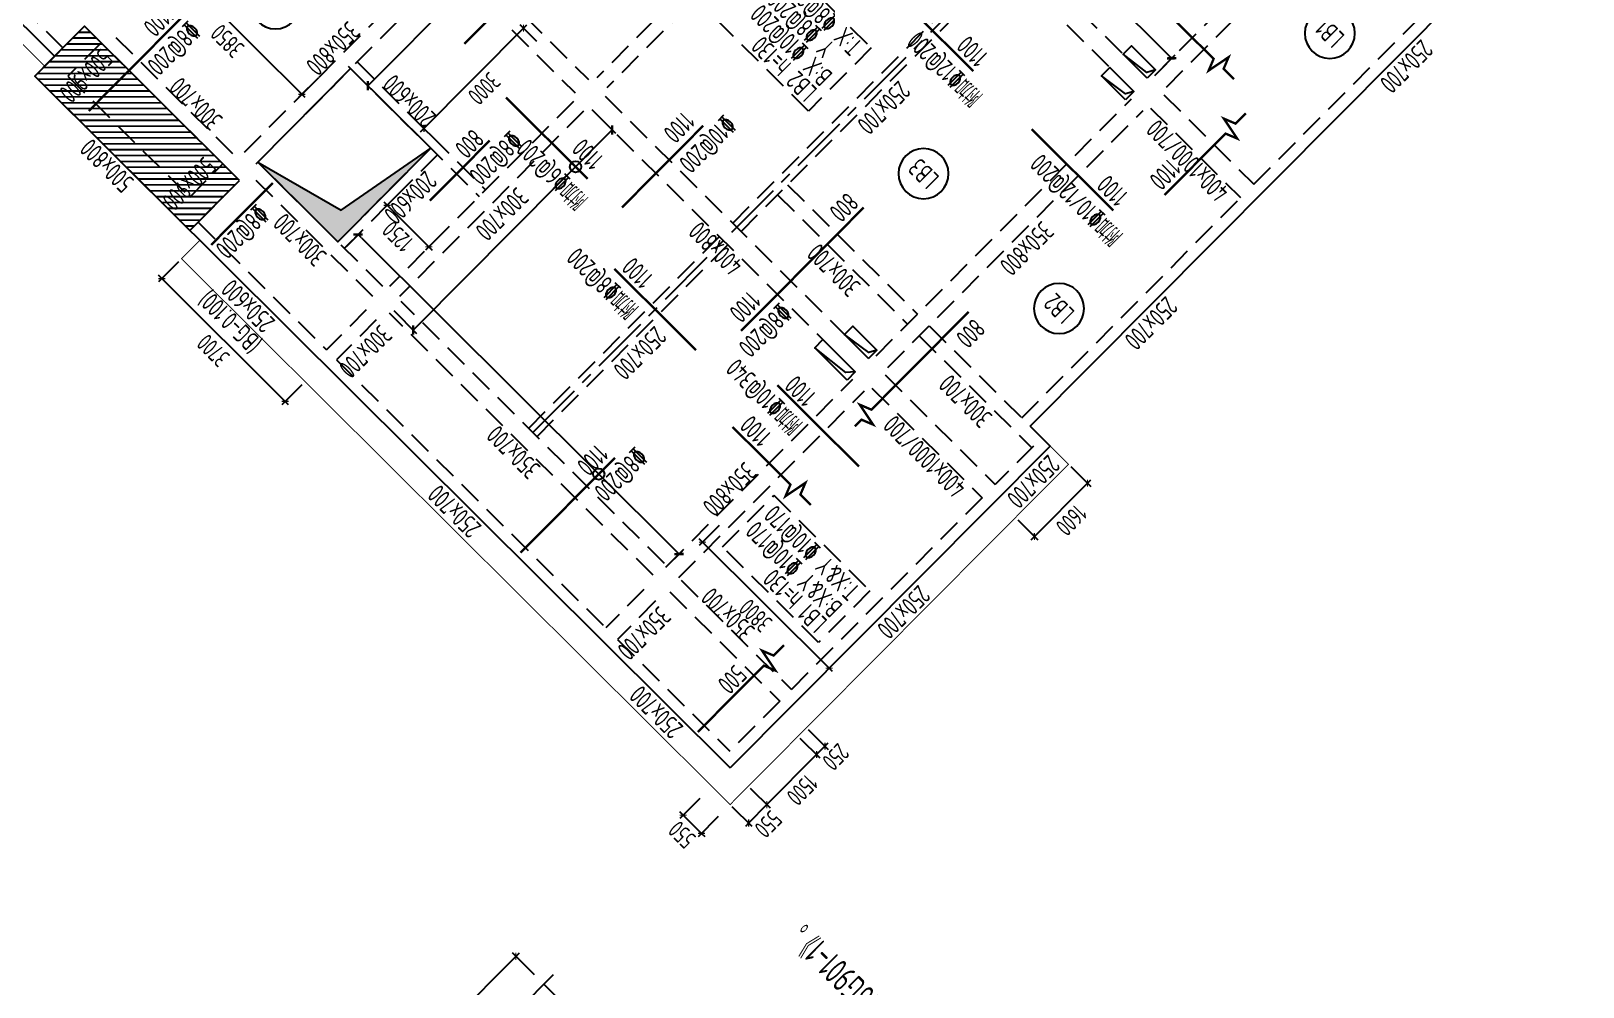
# Model space of a CAD drawing. Extents: x 517450926 to 520131079, y 3499134486 to 3500888201.
# Drawn here: x 518723905 to 518756901, y 3500088377 to 3500108693 of the extents above; entities that cross this region are included whole.
import ezdxf
from ezdxf.enums import TextEntityAlignment as Align

# ---------------------------------------------------------------- set-up
doc = ezdxf.new("R2010")
doc.units = 0
doc.header["$LTSCALE"] = 1000
doc.header["$MEASUREMENT"] = 0
doc.linetypes.add('CENTER', pattern=[2, 1.25, -0.25, 0.25, -0.25])
doc.linetypes.add('DASHED', pattern=[0.75, 0.5, -0.25])
doc.layers.get('0').update_dxf_attribs({"linetype": 'CONTINUOUS'})
doc.layers.get('Defpoints').update_dxf_attribs({"color": 2, "linetype": 'CONTINUOUS'})
for name, color, linetype in [('S_AXIS', 8, 'CENTER'), ('S_AXIS_DIMS', 3, 'CONTINUOUS'), ('S_BEAM', 4, 'DASHED'), ('S_BEAM_SECD_TEXT_HORZ', 9, 'CONTINUOUS'), ('S_BEAM_TEXT_HORZ', 7, 'CONTINUOUS'), ('S_BEAM_TEXT_VERT', 41, 'CONTINUOUS'), ('S_DETL', 7, 'CONTINUOUS'), ('S_DETL_DIMS', 83, 'CONTINUOUS'), ('S_FLOR_TEXT', 51, 'CONTINUOUS'), ('S_HOLE', 201, 'CONTINUOUS'), ('S_HOLE_HACH', 253, 'CONTINUOUS'), ('S_PLAN_HACH', 254, 'CONTINUOUS'), ('S_PLAN_REIN', 1, 'CONTINUOUS'), ('S_PLAN_TEXT', 7, 'CONTINUOUS'), ('S_PLAN_THIK', 6, 'CONTINUOUS'), ('S_PLAN_TOPC', 7, 'CONTINUOUS')]:
    doc.layers.add(name, color=color, linetype=linetype)
doc.styles.add('TH-STYLE1', font='Tssdeng.shx', dxfattribs={"width": 0.7, "bigfont": 'Tssdchn.shx'})
doc.styles.add('TH-STYLE3', font='tssdeng.shx', dxfattribs={"width": 0.7, "bigfont": 'tssdchn.shx'})
doc.styles.add('样式 1', font='Tssdeng.shx', dxfattribs={"width": 0.7, "bigfont": 'Tssdchn.shx'})
doc.dimstyles.new('TSSD_100_100', dxfattribs={"dimtxt": 375, "dimasz": 100, "dimexe": 100, "dimexo": 0, "dimgap": 125, "dimtad": 1, "dimdec": 1, "dimdsep": 46, "dimtxsty": 'TH-STYLE3', "dimblk": 'ARCHTICK', "dimcen": -100, "dimdle": 100, "dimclrt": 7, "dimadec": 0, "dimazin": 0, "dimtfac": 1, "dimtdec": 1, "dimtix": 1, "dimtmove": 2, "dimatfit": 3, "dimldrblk": 'ARCHTICK', "dimfxl": 500, "dimfxlon": 1, "dimtolj": 1, "dimtzin": 0, "dimarcsym": 0})
doc.dimstyles.new('TSSD_100_100$0', dxfattribs={"dimtxt": 300, "dimasz": 100, "dimexe": 100, "dimexo": 250, "dimgap": 100, "dimtad": 1, "dimdec": 0, "dimzin": 0, "dimdsep": 46, "dimtxsty": 'TH-STYLE3', "dimblk": '_tsdbk', "dimcen": 0, "dimdle": 100, "dimclrt": 7, "dimadec": 1, "dimazin": 0, "dimtfac": 1, "dimtdec": 0, "dimtix": 1, "dimtmove": 2, "dimatfit": 3, "dimldrblk": '_tsdbk', "dimfxl": 1, "dimtolj": 1, "dimtzin": 0, "dimarcsym": 0})
doc.dimstyles.new('TSSD_25_25', dxfattribs={"dimscale": 0.25, "dimtxt": 250, "dimasz": 75, "dimexe": 75, "dimexo": 200, "dimgap": 100, "dimtad": 1, "dimdec": 3, "dimdsep": 46, "dimtxsty": 'TH-STYLE1', "dimblk": 'ARCHTICK', "dimcen": -100, "dimdle": 75, "dimclrt": 7, "dimadec": 0, "dimazin": 0, "dimtfac": 1, "dimtdec": 3, "dimtix": 1, "dimtmove": 2, "dimatfit": 3, "dimldrblk": 'ARCHTICK', "dimfxl": 200, "dimtolj": 1, "dimtzin": 0, "dimarcsym": 0})

# ---------------------------------------------------------------- blocks, each defined once
blk = doc.blocks.new('_ArchTick')
at = {"color": 0, "const_width": 0.25}
blk.add_lwpolyline([(-0.53, -0.53), (0.53, 0.53)], dxfattribs=at)
blk = doc.blocks.new('*D144')
at = {"layer": 'Defpoints', "color": 0, "linetype": 'ByBlock', "transparency": 16777216}
for p in [(518734374, 3500108752), (518734658, 3500108470), (518732542, 3500106343)]:
    blk.add_point(p, dxfattribs=at)
at = {"layer": 'S_AXIS_DIMS', "color": 0, "linetype": 'ByBlock', "lineweight": -2, "transparency": 16777216}
for p, q in [((518732188, 3500106554), (518734444, 3500108823)), ((518734658, 3500108470), (518734303, 3500108823)), ((518732542, 3500106343), (518732188, 3500106696))]:
    blk.add_line(p, q, dxfattribs=at)
at = {"layer": 'S_AXIS_DIMS', "color": 0, "linetype": 'ByBlock', "lineweight": -2, "transparency": 16777216, "xscale": 100, "yscale": 100, "zscale": 100}
for p, rotation in [((518734374, 3500108752), 45.15729226536542), ((518732258, 3500106625), 225.1572922653654)]:
    blk.add_blockref('_ArchTick', p, dxfattribs=dict(at, rotation=rotation))
at = {"layer": 'S_AXIS_DIMS', "color": 7, "linetype": 'ByBlock', "transparency": 16777216, "insert": (518733538, 3500107469), "char_height": 375, "attachment_point": 5, "rotation": 225.1573, "style": 'TH-STYLE3'}
blk.add_mtext('\\A1;3000', dxfattribs=at)
blk = doc.blocks.new('*D145')
at = {"layer": 'Defpoints', "color": 0, "linetype": 'ByBlock', "transparency": 16777216}
for p in [(518732065, 3500105579), (518732951, 3500104698), (518732364, 3500104108)]:
    blk.add_point(p, dxfattribs=at)
at = {"layer": 'S_AXIS_DIMS', "color": 0, "linetype": 'ByBlock', "lineweight": -2, "transparency": 16777216}
for p, q in [((518731831, 3500105344), (518731408, 3500104918)), ((518731407, 3500105060), (518732435, 3500104037)), ((518732717, 3500104462), (518732294, 3500104037))]:
    blk.add_line(p, q, dxfattribs=at)
at = {"layer": 'S_AXIS_DIMS', "color": 0, "linetype": 'ByBlock', "lineweight": -2, "transparency": 16777216, "xscale": 100, "yscale": 100, "zscale": 100}
for p, rotation in [((518731478, 3500104989), 135.1572922653654), ((518732364, 3500104108), 315.1572922653655)]:
    blk.add_blockref('_ArchTick', p, dxfattribs=dict(at, rotation=rotation))
at = {"layer": 'S_AXIS_DIMS', "color": 7, "linetype": 'ByBlock', "transparency": 16777216, "insert": (518731701, 3500104327), "char_height": 375, "attachment_point": 5, "rotation": 135.1573, "style": 'TH-STYLE3'}
blk.add_mtext('\\A1;1250', dxfattribs=at)
blk = doc.blocks.new('*D147')
at = {"layer": 'Defpoints', "color": 0, "linetype": 'ByBlock', "transparency": 16777216}
for p in [(518745872, 3500099573), (518746366, 3500099083), (518744744, 3500098439)]:
    blk.add_point(p, dxfattribs=at)
at = {"layer": 'S_AXIS_DIMS', "color": 0, "linetype": 'ByBlock', "lineweight": -2, "transparency": 16777216}
for p, q in [((518745167, 3500097877), (518746436, 3500099154)), ((518746011, 3500099435), (518746437, 3500099012)), ((518744883, 3500098301), (518745308, 3500097878))]:
    blk.add_line(p, q, dxfattribs=at)
at = {"layer": 'S_AXIS_DIMS', "color": 0, "linetype": 'ByBlock', "lineweight": -2, "transparency": 16777216, "xscale": 100, "yscale": 100, "zscale": 100}
for p, rotation in [((518746366, 3500099083), 45.15729226536542), ((518745238, 3500097948), 225.1572922653654)]:
    blk.add_blockref('_ArchTick', p, dxfattribs=dict(at, rotation=rotation))
at = {"layer": 'S_AXIS_DIMS', "color": 7, "linetype": 'ByBlock', "transparency": 16777216, "insert": (518746023, 3500098295), "char_height": 375, "attachment_point": 5, "rotation": 225.1573, "style": 'TH-STYLE3'}
blk.add_mtext('\\A1;1600', dxfattribs=at)
blk = doc.blocks.new('*D148')
at = {"layer": 'Defpoints', "color": 0, "linetype": 'ByBlock', "transparency": 16777216}
for p in [(518739824, 3500094095), (518738766, 3500093031), (518739550, 3500092251)]:
    blk.add_point(p, dxfattribs=at)
at = {"layer": 'S_AXIS_DIMS', "color": 0, "linetype": 'ByBlock', "lineweight": -2, "transparency": 16777216}
for p, q in [((518740253, 3500093667), (518740679, 3500093244)), ((518740678, 3500093386), (518739480, 3500092180)), ((518739196, 3500092604), (518739621, 3500092181))]:
    blk.add_line(p, q, dxfattribs=at)
at = {"layer": 'S_AXIS_DIMS', "color": 0, "linetype": 'ByBlock', "lineweight": -2, "transparency": 16777216, "xscale": 100, "yscale": 100, "zscale": 100}
for p, rotation in [((518740608, 3500093315), 45.15729226536542), ((518739550, 3500092251), 225.1572922653654)]:
    blk.add_blockref('_ArchTick', p, dxfattribs=dict(at, rotation=rotation))
at = {"layer": 'S_AXIS_DIMS', "color": 7, "linetype": 'ByBlock', "transparency": 16777216, "insert": (518740301, 3500092563), "char_height": 375, "attachment_point": 5, "rotation": 225.1573, "style": 'TH-STYLE3'}
blk.add_mtext('\\A1;1500', dxfattribs=at)
blk = doc.blocks.new('*D152')
at = {"layer": 'Defpoints', "color": 0, "linetype": 'ByBlock', "transparency": 16777216}
for p in [(518740000, 3500094272), (518739824, 3500094095), (518740784, 3500093492)]:
    blk.add_point(p, dxfattribs=at)
at = {"layer": 'S_AXIS_DIMS', "color": 0, "linetype": 'ByBlock', "lineweight": -2, "transparency": 16777216}
for p, q in [((518740253, 3500093667), (518740679, 3500093244)), ((518740430, 3500093845), (518740855, 3500093422)), ((518740784, 3500093492), (518740855, 3500093563)), ((518740608, 3500093315), (518740537, 3500093244)), ((518740608, 3500093315), (518740784, 3500093492))]:
    blk.add_line(p, q, dxfattribs=at)
at = {"layer": 'S_AXIS_DIMS', "color": 0, "linetype": 'ByBlock', "lineweight": -2, "transparency": 16777216, "xscale": 100, "yscale": 100, "zscale": 100}
for p, rotation in [((518740784, 3500093492), 225.1572922653654), ((518740608, 3500093315), 45.15729226536542)]:
    blk.add_blockref('_ArchTick', p, dxfattribs=dict(at, rotation=rotation))
at = {"layer": 'S_AXIS_DIMS', "color": 7, "linetype": 'ByBlock', "transparency": 16777216, "insert": (518741015, 3500093263), "char_height": 375, "attachment_point": 5, "rotation": 225.1573, "style": 'TH-STYLE3'}
blk.add_mtext('\\A1;250', dxfattribs=at)
blk = doc.blocks.new('*D156')
at = {"layer": 'Defpoints', "color": 0, "linetype": 'ByBlock', "transparency": 16777216}
for p in [(518738971, 3500098626), (518738181, 3500097831), (518741666, 3500095946)]:
    blk.add_point(p, dxfattribs=at)
at = {"layer": 'S_AXIS_DIMS', "color": 0, "linetype": 'ByBlock', "lineweight": -2, "transparency": 16777216}
for p, q in [((518738533, 3500098186), (518738110, 3500097760)), ((518740946, 3500095081), (518738110, 3500097902)), ((518741228, 3500095506), (518740805, 3500095081))]:
    blk.add_line(p, q, dxfattribs=at)
at = {"layer": 'S_AXIS_DIMS', "color": 0, "linetype": 'ByBlock', "lineweight": -2, "transparency": 16777216, "xscale": 100, "yscale": 100, "zscale": 100}
for p, rotation in [((518738181, 3500097831), 135.1572922653654), ((518740875, 3500095152), 315.1572922653655)]:
    blk.add_blockref('_ArchTick', p, dxfattribs=dict(at, rotation=rotation))
at = {"layer": 'S_AXIS_DIMS', "color": 7, "linetype": 'ByBlock', "transparency": 16777216, "insert": (518739308, 3500096270), "char_height": 375, "attachment_point": 5, "rotation": 135.1573, "style": 'TH-STYLE3'}
blk.add_mtext('\\A1;3800', dxfattribs=at)
blk = doc.blocks.new('*D263')
at = {"layer": 'Defpoints', "color": 0, "transparency": 16777216}
for p in [(518727775, 3500110908), (518726933, 3500110062), (518730504, 3500108193)]:
    blk.add_point(p, dxfattribs=at)
at = {"layer": 'S_AXIS_DIMS', "color": 0, "lineweight": -2, "transparency": 16777216}
for p, q in [((518727286, 3500110417), (518726863, 3500109992)), ((518729734, 3500107277), (518726862, 3500110133)), ((518730016, 3500107702), (518729593, 3500107277))]:
    blk.add_line(p, q, dxfattribs=at)
at = {"layer": 'S_AXIS_DIMS', "color": 0, "lineweight": -2, "transparency": 16777216, "xscale": 100, "yscale": 100, "zscale": 100}
for p, rotation in [((518726933, 3500110062), 135.1572922659514), ((518729663, 3500107348), 315.1572922659514)]:
    blk.add_blockref('_ArchTick', p, dxfattribs=dict(at, rotation=rotation))
at = {"layer": 'S_AXIS_DIMS', "color": 7, "transparency": 16777216, "insert": (518728078, 3500108483), "char_height": 375, "attachment_point": 5, "rotation": 135.1573, "style": 'TH-STYLE3'}
blk.add_mtext('\\A1;3850', dxfattribs=at)
blk = doc.blocks.new('*D266')
at = {"layer": 'Defpoints', "color": 0, "transparency": 16777216}
for p in [(518669878, 3500184742), (518695991, 3500158014), (518696924, 3500157601, 0), (518691015, 3500152120, 0), (518751217, 3500103849)]:
    blk.add_point(p, dxfattribs=at)
at = {"layer": 'S_AXIS_DIMS', "color": 0, "lineweight": -2, "transparency": 16777216}
blk.add_arc((518697051, 3500157718), 1100, 135.1573, 222.8453, dxfattribs=at)
at = {"layer": 'S_AXIS_DIMS', "color": 0, "lineweight": -2, "transparency": 16777216, "xscale": 100, "yscale": 100, "zscale": 100}
for p, rotation in [((518696271, 3500158494), 45.15729226417032), ((518696244, 3500156970), 312.8453472668461)]:
    blk.add_blockref('_ArchTick', p, dxfattribs=dict(at, rotation=rotation))
at = {"layer": 'S_AXIS_DIMS', "color": 7, "transparency": 16777216, "insert": (518695638, 3500157743), "char_height": 375, "attachment_point": 5, "rotation": 89.0013, "style": 'TH-STYLE3'}
blk.add_mtext('\\A1;88°', dxfattribs=at)
blk = doc.blocks.new('*D386')
at = {"layer": 'Defpoints', "color": 0, "transparency": 16777216}
for p in [(518722550, 3500094949), (518722946, 3500094555), (518720077, 3500093029)]:
    blk.add_point(p, dxfattribs=at)
at = {"layer": 'S_AXIS_DIMS', "color": 0, "lineweight": -2, "transparency": 16777216}
for p, q in [((518722591, 3500094908), (518723017, 3500094485)), ((518720756, 3500092354), (518722946, 3500094555)), ((518722946, 3500094555), (518723016, 3500094626)), ((518720402, 3500092706), (518720827, 3500092283)), ((518720756, 3500092354), (518720686, 3500092283))]:
    blk.add_line(p, q, dxfattribs=at)
at = {"layer": 'S_AXIS_DIMS', "color": 0, "lineweight": -2, "transparency": 16777216, "xscale": 100, "yscale": 100, "zscale": 100}
for p, rotation in [((518722946, 3500094555), 225.1572922659514), ((518720756, 3500092354), 45.15729226595141)]:
    blk.add_blockref('_ArchTick', p, dxfattribs=dict(at, rotation=rotation))
at = {"layer": 'S_AXIS_DIMS', "color": 7, "transparency": 16777216, "insert": (518722073, 3500093234), "char_height": 375, "attachment_point": 5, "rotation": 225.1573, "style": 'TH-STYLE3'}
blk.add_mtext('\\A1;此梁段顶面标高详扶梯要求', dxfattribs=at)
blk = doc.blocks.new('B-Num')
blk.add_circle((29, 399), 400)
at = {"style": 'TH-STYLE1', "width": 0.7, "flags": 8}
blk.add_attdef('LBN', text='', height=250, dxfattribs=at).set_placement((29, 278), align=Align.CENTER)
blk = doc.blocks.new('_tsdbk')
blk.add_line((-1, 0), (0, 0))
at = {"const_width": 0.5}
blk.add_lwpolyline([(-0.7, -0.7), (0.7, 0.7)], dxfattribs=at)
blk = doc.blocks.new('*D402')
at = {"layer": 'Defpoints', "color": 0, "transparency": 16777216}
for p in [(518730403, 3500103908), (518737683, 3500097578), (518737227, 3500097121)]:
    blk.add_point(p, dxfattribs=at)
at = {"layer": 'S_FLOR_TEXT', "color": 0, "lineweight": -2, "transparency": 16777216}
for p, q in [((518730579, 3500104085), (518730929, 3500104436)), ((518730929, 3500104295), (518737612, 3500097649)), ((518737404, 3500097298), (518737753, 3500097649))]:
    blk.add_line(p, q, dxfattribs=at)
at = {"layer": 'S_FLOR_TEXT', "color": 0, "lineweight": -2, "transparency": 16777216, "xscale": 100, "yscale": 100, "zscale": 100}
for p, rotation in [((518730858, 3500104366), 135.1572922852704), ((518737683, 3500097578), 315.1572922852704)]:
    blk.add_blockref('_tsdbk', p, dxfattribs=dict(at, rotation=rotation))
blk = doc.blocks.new('*D403')
at = {"layer": 'Defpoints', "color": 0, "transparency": 16777216}
for p in [(518738510, 3500116203), (518739103, 3500115614), (518730472, 3500108120)]:
    blk.add_point(p, dxfattribs=at)
at = {"layer": 'S_FLOR_TEXT', "color": 0, "lineweight": -2, "transparency": 16777216}
for p, q in [((518738688, 3500116027), (518739174, 3500115544)), ((518731135, 3500107602), (518739032, 3500115543)), ((518730649, 3500107944), (518731135, 3500107461))]:
    blk.add_line(p, q, dxfattribs=at)
at = {"layer": 'S_FLOR_TEXT', "color": 0, "lineweight": -2, "transparency": 16777216, "xscale": 100, "yscale": 100, "zscale": 100}
for p, rotation in [((518739103, 3500115614), 45.15729246170254), ((518731064, 3500107531), 225.1572924617025)]:
    blk.add_blockref('_tsdbk', p, dxfattribs=dict(at, rotation=rotation))
blk = doc.blocks.new('*D404')
at = {"layer": 'Defpoints', "color": 0, "transparency": 16777216}
for p in [(518735670, 3500107181), (518736263, 3500106592), (518731439, 3500102927)]:
    blk.add_point(p, dxfattribs=at)
at = {"layer": 'S_FLOR_TEXT', "color": 0, "lineweight": -2, "transparency": 16777216}
for p, q in [((518735847, 3500107005), (518736333, 3500106522)), ((518732102, 3500102409), (518736192, 3500106521)), ((518731616, 3500102751), (518732103, 3500102267))]:
    blk.add_line(p, q, dxfattribs=at)
at = {"layer": 'S_FLOR_TEXT', "color": 0, "lineweight": -2, "transparency": 16777216, "xscale": 100, "yscale": 100, "zscale": 100}
for p, rotation in [((518736263, 3500106592), 45.15729261577762), ((518732032, 3500102338), 225.1572926157776)]:
    blk.add_blockref('_tsdbk', p, dxfattribs=dict(at, rotation=rotation))
blk = doc.blocks.new('*D407')
at = {"layer": 'Defpoints', "color": 0, "transparency": 16777216}
for p in [(518738983, 3500116329), (518748159, 3500108113), (518747704, 3500107655)]:
    blk.add_point(p, dxfattribs=at)
at = {"layer": 'S_FLOR_TEXT', "color": 0, "lineweight": -2, "transparency": 16777216}
for p, q in [((518739159, 3500116506), (518739509, 3500116857)), ((518739509, 3500116716), (518748089, 3500108183)), ((518747880, 3500107832), (518748230, 3500108184))]:
    blk.add_line(p, q, dxfattribs=at)
at = {"layer": 'S_FLOR_TEXT', "color": 0, "lineweight": -2, "transparency": 16777216, "xscale": 100, "yscale": 100, "zscale": 100}
for p, rotation in [((518739438, 3500116786), 135.1572922869286), ((518748159, 3500108113), 315.1572922869286)]:
    blk.add_blockref('_tsdbk', p, dxfattribs=dict(at, rotation=rotation))
blk = doc.blocks.new('*D441')
at = {"layer": 'Defpoints', "color": 0, "linetype": 'ByBlock', "transparency": 16777216}
for p in [(518738766, 3500093031), (518738435, 3500092585), (518739162, 3500091861)]:
    blk.add_point(p, dxfattribs=at)
at = {"layer": 'S_AXIS_DIMS', "color": 0, "linetype": 'ByBlock', "lineweight": -2, "transparency": 16777216}
for p, q in [((518739196, 3500092604), (518739621, 3500092181)), ((518739550, 3500092251), (518739162, 3500091861)), ((518739550, 3500092251), (518739621, 3500092322)), ((518738808, 3500092214), (518739233, 3500091791)), ((518739162, 3500091861), (518739092, 3500091790))]:
    blk.add_line(p, q, dxfattribs=at)
at = {"layer": 'S_AXIS_DIMS', "color": 0, "linetype": 'ByBlock', "lineweight": -2, "transparency": 16777216, "xscale": 100, "yscale": 100, "zscale": 100}
for p, rotation in [((518739550, 3500092251), 225.1572922653654), ((518739162, 3500091861), 45.15729226536542)]:
    blk.add_blockref('_ArchTick', p, dxfattribs=dict(at, rotation=rotation))
at = {"layer": 'S_AXIS_DIMS', "color": 7, "linetype": 'ByBlock', "transparency": 16777216, "insert": (518739578, 3500091836), "char_height": 375, "attachment_point": 5, "rotation": 225.1573, "style": 'TH-STYLE3'}
blk.add_mtext('\\A1;550', dxfattribs=at)
blk = doc.blocks.new('*D442')
at = {"layer": 'Defpoints', "color": 0, "linetype": 'ByBlock', "transparency": 16777216}
for p in [(518738378, 3500092641), (518738768, 3500092253), (518737770, 3500092029)]:
    blk.add_point(p, dxfattribs=at)
at = {"layer": 'S_AXIS_DIMS', "color": 0, "linetype": 'ByBlock', "lineweight": -2, "transparency": 16777216}
for p, q in [((518738122, 3500092384), (518737699, 3500091958)), ((518737770, 3500092029), (518737699, 3500092100)), ((518738160, 3500091641), (518737770, 3500092029)), ((518738512, 3500091996), (518738089, 3500091570)), ((518738160, 3500091641), (518738231, 3500091571))]:
    blk.add_line(p, q, dxfattribs=at)
at = {"layer": 'S_AXIS_DIMS', "color": 0, "linetype": 'ByBlock', "lineweight": -2, "transparency": 16777216, "xscale": 100, "yscale": 100, "zscale": 100}
for p, rotation in [((518737770, 3500092029), 315.1572922716261), ((518738160, 3500091641), 135.1572922716261)]:
    blk.add_blockref('_ArchTick', p, dxfattribs=dict(at, rotation=rotation))
at = {"layer": 'S_AXIS_DIMS', "color": 7, "linetype": 'ByBlock', "transparency": 16777216, "insert": (518737744, 3500091614), "char_height": 375, "attachment_point": 5, "rotation": 135.1573, "style": 'TH-STYLE3'}
blk.add_mtext('\\A1;550', dxfattribs=at)
blk = doc.blocks.new('*D479')
at = {"layer": 'Defpoints', "color": 0, "linetype": 'ByBlock', "transparency": 16777216}
for p in [(518727293, 3500104043), (518726684, 3500103431), (518729916, 3500101433)]:
    blk.add_point(p, dxfattribs=at)
at = {"layer": 'S_AXIS_DIMS', "color": 0, "linetype": 'ByBlock', "lineweight": -2, "transparency": 16777216}
for p, q in [((518727037, 3500103785), (518726614, 3500103360)), ((518729379, 3500100751), (518726614, 3500103501)), ((518729660, 3500101176), (518729237, 3500100751))]:
    blk.add_line(p, q, dxfattribs=at)
at = {"layer": 'S_AXIS_DIMS', "color": 0, "linetype": 'ByBlock', "lineweight": -2, "transparency": 16777216, "xscale": 100, "yscale": 100, "zscale": 100}
for p, rotation in [((518726684, 3500103431), 135.1572922716261), ((518729308, 3500100822), 315.1572922716261)]:
    blk.add_blockref('_ArchTick', p, dxfattribs=dict(at, rotation=rotation))
at = {"layer": 'S_AXIS_DIMS', "color": 7, "linetype": 'ByBlock', "transparency": 16777216, "insert": (518727776, 3500101905), "char_height": 375, "attachment_point": 5, "rotation": 135.1573, "style": 'TH-STYLE3'}
blk.add_mtext('\\A1;3700', dxfattribs=at)
blk = doc.blocks.new('*D498')
at = {"layer": 'Defpoints', "color": 0, "transparency": 16777216}
for p in [(518662479, 3500180254), (518666733, 3500175600), (518666797, 3500174850), (518662721, 3500168730), (518746350, 3500096842)]:
    blk.add_point(p, dxfattribs=at)
at = {"layer": 'S_AXIS_DIMS', "color": 0, "lineweight": -2, "transparency": 16777216}
blk.add_arc((518666889, 3500175868), 1022, 239.7176, 315.1573, dxfattribs=at)
at = {"layer": 'S_AXIS_DIMS', "color": 0, "lineweight": -2, "transparency": 16777216, "xscale": 100, "yscale": 100, "zscale": 100}
for p, rotation in [((518666374, 3500174986), 149.7175679383983), ((518667613, 3500175147), 45.15729226334187)]:
    blk.add_blockref('_ArchTick', p, dxfattribs=dict(at, rotation=rotation))
at = {"layer": 'S_AXIS_DIMS', "color": 7, "transparency": 16777216, "insert": (518667062, 3500174545), "char_height": 375, "attachment_point": 5, "rotation": 187.4374, "style": 'TH-STYLE3'}
blk.add_mtext('\\A1;75°', dxfattribs=at)
blk = doc.blocks.new('*D499')
at = {"layer": 'Defpoints', "color": 0, "transparency": 16777216}
for p in [(518668402, 3500186210), (518670997, 3500183206), (518671114, 3500182976), (518667305, 3500175877), (518752273, 3500102798)]:
    blk.add_point(p, dxfattribs=at)
at = {"layer": 'S_AXIS_DIMS', "color": 0, "lineweight": -2, "transparency": 16777216}
blk.add_arc((518671139, 3500183488), 512, 243.2611, 315.1573, dxfattribs=at)
at = {"layer": 'S_AXIS_DIMS', "color": 0, "lineweight": -2, "transparency": 16777216, "xscale": 100, "yscale": 100, "zscale": 100}
for p, rotation in [((518670908, 3500183030), 153.2610552557729), ((518671502, 3500183127), 45.15729226431507)]:
    blk.add_blockref('_ArchTick', p, dxfattribs=dict(at, rotation=rotation))
at = {"layer": 'S_AXIS_DIMS', "color": 7, "transparency": 16777216, "insert": (518671271, 3500182674), "char_height": 375, "attachment_point": 5, "rotation": 189.2092, "style": 'TH-STYLE3'}
blk.add_mtext('\\A1;72°', dxfattribs=at)
blk = doc.blocks.new('*D62')
at = {"layer": 'Defpoints', "color": 0, "transparency": 16777216}
for p in [(1829.8, 1700), (1829.8, 1000), (1979.8, 1000)]:
    blk.add_point(p, dxfattribs=at)
at = {"layer": 'S_DETL_DIMS', "color": 0, "lineweight": -2, "transparency": 16777216}
for p, q in [((1979.8, 1718.8), (1979.8, 981.2)), ((1879.8, 1700), (1998.5, 1700)), ((1879.8, 1000), (1998.5, 1000))]:
    blk.add_line(p, q, dxfattribs=at)
at = {"layer": 'S_DETL_DIMS', "color": 0, "lineweight": -2, "transparency": 16777216, "xscale": 18.75, "yscale": 18.75, "zscale": 18.75}
for p, rotation in [((1979.8, 1700), 90), ((1979.8, 1000), 270)]:
    blk.add_blockref('_ArchTick', p, dxfattribs=dict(at, rotation=rotation))
at = {"layer": 'S_DETL_DIMS', "color": 7, "transparency": 16777216, "insert": (1923.5, 1350), "char_height": 62.5, "attachment_point": 5, "rotation": 90, "style": 'TH-STYLE1'}
blk.add_mtext('\\A1;h{\\H0.7x;\\S^ b2;}', dxfattribs=at)
blk = doc.blocks.new('A$C5397702F')
at = {"layer": 'S_DETL'}
for points in [[(1829.7898, 950), (1829.7898, 1324), (1873.7898, 1338), (1785.7898, 1362), (1829.7898, 1376), (1829.7898, 1750)], [(1829.7898, 1000), (879.7898, 1000)]]:
    blk.add_lwpolyline(points, dxfattribs=at)
at = {"layer": 'S_PLAN_TEXT', "style": 'TH-STYLE3', "width": 0.65}
blk.add_text('注：1、未注明的构造措施参结构总说明、图集《16G101-1》、图集《18G901-1》。', height=100, dxfattribs=at).set_placement((-1061.5866, 132.4383))
at = {"layer": 'S_DETL_DIMS'}
dim = blk.add_linear_dim(base=(1979.7898, 1000), p1=(1829.7898, 1700), p2=(1829.7898, 1000), angle=90, text='h{\\H0.7x;\\S^ b2;}', dimstyle='TSSD_25_25', dxfattribs=at)
dim.commit()
dim.dimension.update_dxf_attribs({"geometry": '*D62', "text_midpoint": (1923.5398, 1350)})

msp = doc.modelspace()

# ---------------------------------------------------------------- hatches: boundary and pattern name
at = {"layer": 'S_HOLE_HACH'}
h = msp.add_hatch(color=256, dxfattribs=at)
h.dxf.hatch_style = 1
h.paths.add_polyline_path([(518732401.4241, 3500106201.0902), (518730426.9676, 3500104215.7638), (518728725.2592, 3500105908.1544), (518730495.8367, 3500104886.6664)])
at = {"layer": 'S_PLAN_HACH', "transparency": 33554559}
h = msp.add_hatch(dxfattribs=at)
h.set_pattern_fill('ANSI31', color=256, scale=1000)
h.set_pattern_definition([(180.1573, (518725279.84, 3500117796.79), (0.3432, -124.9995), [])])
h.paths.add_polyline_path([(518728337.4196, 3500105518.1795), (518725040.3589, 3500108797.1871), (518723982.6145, 3500107733.6191), (518727279.6752, 3500104454.6115)])

# ---------------------------------------------------------------- linework, layer by layer
at = {"layer": 'S_AXIS'}
msp.add_line((518734574.6889, 3500100161.2707), (518750617.1454, 3500116292.0516), dxfattribs=at)
at = {"layer": 'S_BEAM', "linetype": 'Continuous'}
for p, q in [((518710224.8061, 3500122262.3048), (518724405.7123, 3500108159.0463)), ((518745145.9569, 3500100296.7117), (518756886.5669, 3500112101.9616)), ((518723982.6145, 3500107733.6191), (518738766.2093, 3500093030.9722)), ((518745145.6043, 3500100296.3572), (518745571.0315, 3500099873.2595)), ((518745571.0315, 3500099873.2595), (518738766.2093, 3500093030.9722))]:
    msp.add_line(p, q, dxfattribs=at)
at = {"layer": 'S_BEAM'}
for p, q in [((518718909.6406, 3500113977.611), (518724582.003, 3500108336.3077)), ((518730154.7313, 3500113230.6615), (518735756.1893, 3500107659.8744)), ((518741362.2701, 3500113155.0093), (518735933.2208, 3500107696.0694)), ((518747635.5384, 3500107692.4865), (518742034.0805, 3500113263.2736)), ((518747794.8438, 3500107746.3106), (518753259.5039, 3500113241.0572)), ((518729872.6661, 3500112947.0434), (518735474.1241, 3500107376.2563)), ((518741574.9837, 3500112943.4604), (518736145.9344, 3500107484.5205)), ((518747353.4732, 3500107408.8684), (518741752.0153, 3500112979.6555)), ((518748043.0097, 3500107499.5036), (518753507.6697, 3500112994.2502)), ((518749904.4834, 3500105435.9651), (518755581.045, 3500111143.7799)), ((518728441.8352, 3500106119.5092), (518732567.0383, 3500110267.4242)), ((518738822.8101, 3500104610.0447), (518744464.1136, 3500110282.4073)), ((518739000.0715, 3500104433.7539), (518744641.375, 3500110106.1165)), ((518728690.0011, 3500105872.7022), (518732815.2042, 3500110020.6172)), ((518725040.3589, 3500108797.1871), (518723982.6145, 3500107733.6191)), ((518725394.8816, 3500108444.6056), (518724689.7186, 3500107735.5603)), ((518727982.897, 3500105870.761), (518725394.8816, 3500108444.6056)), ((518728194.4459, 3500106083.4745), (518725606.4305, 3500108657.3192)), ((518724689.7186, 3500107735.5603), (518727277.734, 3500105161.7156)), ((518730699.7154, 3500107893.4813), (518733429.5397, 3500105178.604)), ((518730840.748, 3500108035.2903), (518733570.5722, 3500105320.4131)), ((518735438.9016, 3500107199.0287), (518731525.5998, 3500103264.1819)), ((518736110.7119, 3500107307.2929), (518741712.1697, 3500101736.5056)), ((518741871.4753, 3500101790.3299), (518747300.5246, 3500107249.2698)), ((518747990.0611, 3500107339.905), (518749904.4834, 3500105435.9651)), ((518735651.6152, 3500106987.4798), (518731738.3134, 3500103052.633)), ((518735828.6467, 3500107023.6748), (518741430.1045, 3500101452.8875)), ((518742119.6412, 3500101543.5229), (518747548.6905, 3500107002.4628)), ((518747707.9959, 3500107056.2869), (518749622.4183, 3500105152.347)), ((518732401.4242, 3500106201.0903), (518730426.968, 3500104215.7634)), ((518727277.734, 3500105161.7156), (518727982.897, 3500105870.761)), ((518731384.1791, 3500103263.7935), (518728725.2592, 3500105908.1544)), ((518732543.2332, 3500106060.0577), (518730568.777, 3500104074.7308)), ((518727455.966, 3500104631.8728), (518728337.4196, 3500105518.1795)), ((518731172.6302, 3500103051.0799), (518728513.7103, 3500105695.4408)), ((518739987.6522, 3500105426.772), (518742752.929, 3500102676.6366)), ((518739776.1034, 3500105214.0584), (518742541.3801, 3500102463.923)), ((518744968.6956, 3500100473.0025), (518749622.4183, 3500105152.347)), ((518727455.966, 3500104631.8728), (518730185.7904, 3500101916.9956)), ((518734486.0583, 3500100249.4161), (518738540.745, 3500104326.4265)), ((518734663.3196, 3500100073.1254), (518738718.0063, 3500104150.1358)), ((518737375.4179, 3500097375.8772), (518731773.96, 3500102946.6643)), ((518731031.9859, 3500102767.85), (518730185.7904, 3500101916.9956)), ((518731244.6995, 3500102556.3011), (518730398.504, 3500101705.4467)), ((518737128.6109, 3500097127.7113), (518731527.1529, 3500102698.4984)), ((518742789.1934, 3500102216.7614), (518745182.2213, 3500099836.8366)), ((518743000.7422, 3500102429.475), (518744968.343, 3500100472.6479)), ((518730398.504, 3500101705.4467), (518736124.0449, 3500096011.2562)), ((518737428.9489, 3500097323.3445), (518741377.1561, 3500101293.2892)), ((518742066.6925, 3500101383.9244), (518744406.5421, 3500099056.8867)), ((518737677.1148, 3500097076.5375), (518741625.3219, 3500101046.4822)), ((518741784.6274, 3500101100.3063), (518744124.4769, 3500098773.2686)), ((518745217.832, 3500099872.6434), (518744406.5421, 3500099056.8867)), ((518744124.4769, 3500098773.2686), (518740069.7901, 3500094696.2581)), ((518737729.9406, 3500097023.2957), (518740069.7901, 3500094696.2581)), ((518736934.6297, 3500096826.3037), (518736124.0449, 3500096011.2562)), ((518737182.7955, 3500096579.4967), (518736372.2107, 3500095764.4491)), ((518737483.1336, 3500096775.1299), (518739822.9831, 3500094448.0922)), ((518736372.2107, 3500095764.4491), (518738765.2387, 3500093384.5242)), ((518739822.9831, 3500094448.0922), (518738765.2387, 3500093384.5242))]:
    msp.add_line(p, q, dxfattribs=at)
at = {"layer": 'S_FLOR_TEXT', "linetype": 'DASHED'}
for points in [[(518740434.7295, 3500106991.5488), (518738393.6497, 3500109021.4527), (518739728.6156, 3500110363.7685), (518741769.6955, 3500108333.8646)], [(518740649.0784, 3500095699.9944), (518738607.9985, 3500097729.8983), (518739700.1, 3500098828.0125), (518741741.1799, 3500096798.1086)]]:
    msp.add_lwpolyline(points, close=True, dxfattribs=at)
at = {"layer": 'S_FLOR_TEXT'}
for centre in [(518735482.7625, 3500105807.9987), (518735974.6567, 3500099276.9028)]:
    msp.add_circle(centre, 120, dxfattribs=at)
at = {"layer": 'S_HOLE'}
for points in [[(518747811.8339, 3500107869.7526), (518747630.2185, 3500107812.6703), (518747125.0255, 3500108200.2041)], [(518747353.4732, 3500107408.8683), (518747175.4402, 3500107355.1903), (518746666.5866, 3500107739.3977)], [(518732401.4241, 3500106201.0902), (518730426.9676, 3500104215.7638), (518728725.2592, 3500105908.1544), (518730495.8367, 3500104886.6664), (518732401.4241, 3500106201.0902)], [(518741888.4653, 3500101913.7719), (518741714.499, 3500101857.5662), (518741201.6567, 3500102244.2233)], [(518741430.1045, 3500101452.8875), (518741225.1955, 3500101434.6231), (518740566.1135, 3500101959.5519)]]:
    msp.add_lwpolyline(points, dxfattribs=at)
for points in [[(518747635.5384, 3500107692.4865), (518747125.0257, 3500108200.2039), (518747301.3212, 3500108377.47), (518747811.8339, 3500107869.7526)], [(518730426.9676, 3500104215.7638), (518728725.3015, 3500105908.1123), (518730699.7565, 3500107893.4405), (518732401.4238, 3500106201.0907)], [(518747177.1778, 3500107231.6023), (518746666.6651, 3500107739.3197), (518746842.9605, 3500107916.5858), (518747353.4733, 3500107408.8684)], [(518741253.8092, 3500101275.6216), (518740566.1135, 3500101959.5519), (518740742.4088, 3500102136.8178), (518741430.1045, 3500101452.8875)], [(518741712.1697, 3500101736.5056), (518741201.6567, 3500102244.2233), (518741377.9524, 3500102421.4896), (518741888.4653, 3500101913.7719)]]:
    msp.add_lwpolyline(points, close=True, dxfattribs=at)
at = {"layer": 'S_PLAN_HACH', "transparency": 33554559}
msp.add_lwpolyline([(518728337.4196, 3500105518.1795), (518725040.3589, 3500108797.1871), (518723982.6145, 3500107733.6191), (518727279.6752, 3500104454.6115)], close=True, dxfattribs=at)
at = {"layer": 'S_PLAN_REIN', "const_width": 50}
for points in [[(518733117.8417, 3500108420.9686), (518734845.492, 3500110158.1308)], [(518742201.8805, 3500109567.6434), (518743939.0426, 3500107839.993)], [(518749481.8731, 3500107669.8753), (518749260.7584, 3500107889.7793), (518749366.1446, 3500108137.5569), (518748942.6586, 3500107853.5506), (518749048.0448, 3500108101.3282), (518749048.0448, 3500108101.3282), (518748950.503, 3500108198.3359), (518747815.5602, 3500109327.0642)], [(518725131.6771, 3500106994.2534), (518727101.306, 3500108974.7266)], [(518734002.9829, 3500107279.6758), (518735740.145, 3500105552.0255)], [(518749733.1157, 3500106947.2327), (518749513.2117, 3500106726.118), (518749265.4341, 3500106831.5042), (518749549.4404, 3500106408.0182), (518749301.6628, 3500106513.4044), (518749301.6628, 3500106513.4044), (518749204.6551, 3500106415.8626), (518748004.9623, 3500105209.5647)], [(518736467.6209, 3500104942.5924), (518738195.2712, 3500106679.7546)], [(518745179.8708, 3500106605.9591), (518746917.0329, 3500104878.3088)], [(518732385.9509, 3500105088.1997), (518733655.2454, 3500106364.4825)], [(518727734.9041, 3500104148.6237), (518729044.16, 3500105465.0879)], [(518738999.7007, 3500102318.6019), (518741608.8037, 3500104942.0696)], [(518736306.1963, 3500103639.4996), (518738043.3585, 3500101911.8493)], [(518741419.6008, 3500100291.5642), (518741560.6333, 3500100433.3733), (518741808.411, 3500100327.9871), (518741524.4046, 3500100751.4731), (518741772.1822, 3500100646.0869), (518741913.2148, 3500100787.8959), (518742010.2225, 3500100885.4377), (518743838.9005, 3500102724.1838)], [(518739769.6352, 3500101165.9366), (518741506.7974, 3500099438.2863)], [(518740484.3779, 3500098622.843), (518740263.2632, 3500098842.747), (518740368.6494, 3500099090.5246), (518739945.1634, 3500098806.5182), (518740050.5496, 3500099054.2958), (518740050.5496, 3500099054.2958), (518739953.0078, 3500099151.3035), (518738818.0651, 3500100280.0319)], [(518734313.2243, 3500097606.3231), (518736320.083, 3500099624.231)], [(518739915.212, 3500095640.0765), (518739695.308, 3500095418.9618), (518739447.5304, 3500095524.348), (518739731.5368, 3500095100.862), (518739483.7592, 3500095206.2482), (518739483.7592, 3500095206.2482), (518739386.7515, 3500095108.7065), (518738080.4383, 3500093795.2011)]]:
    msp.add_lwpolyline(points, dxfattribs=at)
at = {"layer": 'S_PLAN_THIK', "const_width": 20}
msp.add_lwpolyline([(518727492.3889, 3500104243.0626), (518727104.5493, 3500103853.0877), (518738768.3446, 3500092253.1576), (518745961.0064, 3500099485.4198), (518745145.9569, 3500100296.7117), (518756886.5669, 3500112101.9616), (518724908.6234, 3500143904.8094), (518725649.0444, 3500144649.307), (518718629.4959, 3500151630.4199), (518713781.5008, 3500146755.7334), (518709137.254, 3500151374.5505), (518713808.9584, 3500156071.9757), (518677754.0043, 3500191929.5103), (518669990.1605, 3500184122.9214), (518661386.2822, 3500168153.7529), (518675666.2237, 3500153952.0015), (518676794.4843, 3500155086.474), (518687855.5912, 3500144085.9325), (518687503.0097, 3500143731.4098), (518709660.6757, 3500121695.0685), (518710013.2572, 3500122049.5911), (518724194.1634, 3500107946.3327), (518724194.1634, 3500107946.3327), (518724194.1634, 3500107946.3327)], dxfattribs=at)

# ---------------------------------------------------------------- block references
at = {"layer": 'S_FLOR_TEXT'}
ref = msp.add_blockref('B-Num', (518729447.992, 3500109677.1582), dxfattribs=dict(at, xscale=-1.333333333333333, yscale=1.333333333333333, zscale=1.333333333333333, rotation=135.157292271626))
ref.add_attrib('LBN', 'LB5', dxfattribs={"layer": '0', "height": 400, "rotation": 135.15728937, "style": 'TH-STYLE3', "width": 0.7, "flags": 8}).set_placement((518729100.4325, 3500109272.6254), align=Align.MIDDLE)
ref = msp.add_blockref('B-Num', (518751866.7393, 3500109049.4231), dxfattribs=dict(at, xscale=-1.333333333333333, yscale=1.333333333333333, zscale=1.333333333333333, rotation=135.157292271626))
ref.add_attrib('LBN', 'LB1', dxfattribs={"layer": '0', "height": 400, "rotation": 135.15728937, "style": 'TH-STYLE3', "width": 0.7, "flags": 8}).set_placement((518751519.1797, 3500108644.8902), align=Align.MIDDLE)
ref = msp.add_blockref('B-Num', (518743226.8646, 3500106067.7732), dxfattribs=dict(at, xscale=-1.333333333333333, yscale=1.333333333333333, zscale=1.333333333333333, rotation=135.157292271626))
ref.add_attrib('LBN', 'LB3', dxfattribs={"layer": '0', "height": 400, "rotation": 135.15728937, "style": 'TH-STYLE3', "width": 0.7, "flags": 8}).set_placement((518742879.3051, 3500105663.2403), align=Align.MIDDLE)
ref = msp.add_blockref('B-Num', (518746109.1139, 3500103201.3057), dxfattribs=dict(at, xscale=-1.333333333333333, yscale=1.333333333333333, zscale=1.333333333333333, rotation=135.157292271626))
ref.add_attrib('LBN', 'LB2', dxfattribs={"layer": '0', "height": 400, "rotation": 135.15728937, "style": 'TH-STYLE3', "width": 0.7, "flags": 8}).set_placement((518745761.5544, 3500102796.7729), align=Align.MIDDLE)
at = {"layer": 'S_PLAN_TOPC', "xscale": 5.6, "yscale": 5.6, "zscale": 5.6, "rotation": 135.1572922454761}
msp.add_blockref('A$C5397702F', (518746022.2768, 3500085178.4898), dxfattribs=at)

# ---------------------------------------------------------------- texts
at = {"layer": 'S_BEAM_SECD_TEXT_HORZ', "linetype": 'Continuous', "width": 0.7}
for s, rotation, style, p in [('250x700', 225.15729781, '样式 1', (518753007.8351, 3500108079.1328)), ('200x600', 135.15728815, 'TH-STYLE3', (518732085.2146, 3500107348.2692)), ('250x700', 225.15729297, 'TH-STYLE3', (518741896.2616, 3500107201.6083)), ('500x800', 135.15728815, 'TH-STYLE3', (518725656.8232, 3500105973.2696)), ('200x600', 225.15729297, 'TH-STYLE3', (518731833.394, 3500105290.0926)), ('300x700', 135.15728815, 'TH-STYLE3', (518741111.1028, 3500103753.4985)), ('(BG-0.100)', 135.15728815, 'TH-STYLE3', (518728279.1627, 3500102658.2325)), ('250x600', 135.15728815, 'TH-STYLE3', (518728657.1051, 3500102989.4157)), ('250x700', 225.15729781, '样式 1', (518747578.2569, 3500102619.6611)), ('250x700', 225.15729297, 'TH-STYLE3', (518736709.9153, 3500101986.7076)), ('300x700', 135.15728815, 'TH-STYLE3', (518743910.7627, 3500100969.1681)), ('250x700', 225.15729781, '样式 1', (518745077.258, 3500099254.0253)), ('250x700', 135.15728815, 'TH-STYLE3', (518733046.1936, 3500098624.36)), ('250x700', 225.15729781, '样式 1', (518742318.1317, 3500096479.7083)), ('250x700', 135.15728815, 'TH-STYLE3', (518737335.9177, 3500094358.1244))]:
    msp.add_text(s, height=400, rotation=rotation, dxfattribs=dict(at, style=style)).set_placement(p, align=Align.CENTER)
at = {"layer": 'S_BEAM_TEXT_HORZ', "linetype": 'Continuous', "style": '样式 1', "width": 0.7}
for s, p in [('300x700', (518727548.0287, 3500107289.7053)), ('400x1000/700', (518748635.7509, 3500106076.6751)), ('300x700', (518729759.1993, 3500104399.8347)), ('400x800', (518738600.9073, 3500104209.6572)), ('400x1000/700', (518743044.1915, 3500099790.7021)), ('350x700', (518734299.4134, 3500099884.4808)), ('350x700', (518738859.8631, 3500096436.5512))]:
    msp.add_text(s, height=400, rotation=135.15728815, dxfattribs=at).set_placement(p, align=Align.CENTER)
at = {"layer": 'S_BEAM_TEXT_VERT', "linetype": 'Continuous', "style": '样式 1', "width": 0.7}
for s, p in [('350x800', (518730182.3466, 3500108460.9052)), ('500x900', (518727124.1602, 3500105585.1219)), ('300x700', (518733776.1159, 3500104939.7003)), ('350x800', (518744932.77, 3500104210.1854)), ('300x700', (518730872.1849, 3500102019.7812)), ('350x800', (518738614.4648, 3500099092.6265)), ('350x700', (518736798.6254, 3500096031.257))]:
    msp.add_text(s, height=400, rotation=225.15729781, dxfattribs=at).set_placement(p, align=Align.CENTER)
msp.add_text('500x900', height=400, rotation=225.15729781, dxfattribs=at).set_placement((518725394.5232, 3500108341.8378))
at = {"layer": 'S_FLOR_TEXT', "style": 'TH-STYLE3', "width": 0.7}
for s, rotation, p in [('T:X %%1328@200', 135.15728815, (518741610.0053, 3500108422.2206)), ('Y %%1328@200', 135.15728815, (518741024.3545, 3500108379.4776)), ('1100', 225.15729297, (518726706.0083, 3500109270.4653)), ('B:X %%13210@200', 135.15728815, (518740967.6086, 3500107776.2871)), ('%%1328@200', 225.15729297, (518727265.1149, 3500108929.449)), ('LB2 h=130', 135.15728815, (518740640.7231, 3500107447.6019)), ('附加%%13212@200', 135.15728815, (518744164.1638, 3500107337.4938)), ('1100', 135.15728815, (518744285.4763, 3500108177.4964)), ('1100', 225.15729297, (518737766.5342, 3500107008.7496)), ('%%13210@200', 225.15729297, (518738654.369, 3500106931.3917)), ('800', 225.15729297, (518733285.75, 3500106638.7657)), ('%%1328@200', 225.15729297, (518734108.0716, 3500106592.12)), ('附加%%1326@200', 135.15728815, (518735772.5348, 3500105141.9947)), ('1100', 135.15728815, (518736106.4398, 3500105990.8543)), ('附加%%13210/12@200', 135.15728815, (518747142.1541, 3500104375.8096)), ('1100', 225.15729297, (518748098.5108, 3500106010.8894)), ('1100', 135.15728815, (518747263.4666, 3500105215.8122)), ('800', 225.15729297, (518741247.5047, 3500105286.3407)), ('%%1328@200', 225.15729297, (518728716.7134, 3500105028.603)), ('附加%%1328@200', 135.15728815, (518736845.2261, 3500102824.8108)), ('1100', 135.15728815, (518737165.1374, 3500103467.3019)), ('1100', 225.15729297, (518739167.2745, 3500103194.6574)), ('%%1328@200', 225.15729297, (518739836.9229, 3500102934.4031)), ('800', 225.15729297, (518743940.8871, 3500102607.7059)), ('附加%%13210@340', 135.15728815, (518740331.7875, 3500100365.5938)), ('1100', 135.15728815, (518740627.6089, 3500100957.3805)), ('1100', 135.15728815, (518739677.0062, 3500100107.8343)), ('1100', 225.15729297, (518735926.9461, 3500099938.1006)), ('%%1328@200', 225.15729297, (518736768.0857, 3500099874.4259)), ('T:X&Y %%13210@170', 135.15728815, (518741558.9924, 3500096838.3448)), ('B:X&Y %%13210@170', 135.15728815, (518741181.9575, 3500096484.7328)), ('LB1 h=130', 135.15728815, (518740855.072, 3500096156.0475)), ('500', 225.15729297, (518738868.0198, 3500095249.064))]:
    msp.add_text(s, height=400, rotation=rotation, dxfattribs=at).set_placement(p)

# ---------------------------------------------------------------- dimensions: what is measured, and where the dimension line sits
at = {"layer": 'S_AXIS_DIMS'}
for base, line1, line2, picture, middle in [((518671114.2772, 3500182976.1449), ((518667304.862, 3500175877.4299), (518670997.0673, 3500183206.1488)), ((518752273.3816, 3500102797.9685), (518668402.2523, 3500186209.8599)), '*D499', (518671271.104, 3500182673.678)), ((518666797.3828, 3500174850.1658), ((518662720.9055, 3500168730.4059), (518666732.5694, 3500175600.3807)), ((518746350.013, 3500096841.9879), (518662478.8837, 3500180253.8793)), '*D498', (518667061.6075, 3500174544.79))]:
    dim = msp.add_angular_dim_2l(base=base, line1=line1, line2=line2, dimstyle='TSSD_100_100', override={"dimfxl": 200}, dxfattribs=at)
    dim.commit()
    dim.dimension.update_dxf_attribs({"geometry": picture, "text_midpoint": middle})
dim = msp.add_angular_dim_2l(base=(518695991.0166, 3500158014.2915), line1=((518751216.9937, 3500103848.5721), (518669878.1449, 3500184742.0486)), line2=((518691015.4533, 3500152120.3731, -0.0337), (518696924.317, 3500157600.734, 0)), dimstyle='TSSD_100_100', dxfattribs=at)
dim.commit()
dim.dimension.update_dxf_attribs({"geometry": '*D266', "text_midpoint": (518695638.1241, 3500157742.7359)})
dim = msp.add_linear_dim(base=(518726933.3689, 3500110062.4689), p1=(518730504.4368, 3500108193.4667), p2=(518727774.6123, 3500110908.3439), angle=135.15729227, dimstyle='TSSD_100_100', dxfattribs=at)
dim.commit()
dim.dimension.update_dxf_attribs({"geometry": '*D263', "text_midpoint": (518728077.9177, 3500108483.4537)})
at = {"layer": 'S_AXIS_DIMS', "linetype": 'ByBlock'}
for base, p1, p2, angle, picture, middle in [((518734373.9334, 3500108752.4923), (518732542.4567, 3500106342.8993), (518734657.9455, 3500108470.0353), 225.15729227, '*D144', (518733537.7657, 3500107468.5608)), ((518732364.408, 3500104107.6081), (518732065.1245, 3500105579.3166), (518732951.431, 3500104697.863), 135.15729227, '*D145', (518731700.8914, 3500104326.7582)), ((518746365.8085, 3500099082.8338), (518744743.7136, 3500098439.492), (518745872.4673, 3500099573.4737), 225.15729227, '*D147', (518746023.255, 3500098295.2342)), ((518738180.8595, 3500097831.2253), (518741665.7331, 3500095946.4598), (518738971.3609, 3500098626.0789), 135.15729227, '*D156', (518739307.6822, 3500096269.8391)), ((518739550.1994, 3500092251.2749), (518739823.9537, 3500094094.5402), (518738766.2093, 3500093030.9722), 225.15729227, '*D148', (518740300.6482, 3500092562.6954)), ((518739162.3598, 3500091861.3), (518738766.2093, 3500093030.9722), (518738434.9524, 3500092584.7244), 225.15729227, '*D441', (518739577.8562, 3500091835.924))]:
    dim = msp.add_linear_dim(base=base, p1=p1, p2=p2, angle=angle, dimstyle='TSSD_100_100', dxfattribs=at)
    dim.commit()
    dim.dimension.update_dxf_attribs({"geometry": picture, "text_midpoint": middle})
for base, p1, p2, picture, middle in [((518726684.4136, 3500103430.6389), (518729916.4221, 3500101433.4274), (518727292.9544, 3500104042.5302), '*D479', (518727775.784, 3500101904.5109)), ((518737769.8289, 3500092029.106), (518738768.3446, 3500092253.1576), (518738378.3697, 3500092640.9973), '*D442', (518737744.4529, 3500091613.6095))]:
    dim = msp.add_linear_dim(base=base, p1=p1, p2=p2, angle=135.15729227, dimstyle='TSSD_100_100$0', override={"dimtxt": 375, "dimexo": 0, "dimgap": 125, "dimdec": 1, "dimzin": 8, "dimblk": 'ArchTick', "dimcen": -100, "dimadec": 0, "dimtdec": 1, "dimldrblk": 'ArchTick', "dimfxl": 500, "dimfxlon": 1}, dxfattribs=at)
    dim.commit()
    dim.dimension.update_dxf_attribs({"geometry": picture, "text_midpoint": middle})
at = {"layer": 'S_AXIS_DIMS'}
dim = msp.add_linear_dim(base=(518722945.8525, 3500094555.4573), p1=(518720077.3116, 3500093029.1637), p2=(518722550.4606, 3500094948.6842), angle=225.15729227, text='此梁段顶面标高详扶梯要求', dimstyle='TSSD_100_100', dxfattribs=at)
dim.commit()
dim.dimension.update_dxf_attribs({"geometry": '*D386', "text_midpoint": (518722072.6637, 3500093234.3011)})
at = {"layer": 'S_AXIS_DIMS', "linetype": 'ByBlock'}
dim = msp.add_linear_dim(base=(518740784.2345, 3500093492.1042), p1=(518739823.9537, 3500094094.5402), p2=(518740000.2444, 3500094271.8015), angle=225.15729227, dimstyle='TSSD_100_100', dxfattribs=at)
dim.commit()
dim.dimension.update_dxf_attribs({"geometry": '*D152', "text_midpoint": (518741014.6742, 3500093262.9262), "dimtype": 160})
at = {"layer": 'S_FLOR_TEXT'}
for p1, p2, distance, picture, middle in [((518738982.9039, 3500116328.6326), (518747704.1612, 3500107655.1287), 645.6274, '*D407', (518743798.805, 3500112449.6597)), ((518730471.6379, 3500108120.3099), (518738510.4952, 3500116203.4265), -835.6232, '*D403', (518735083.5613, 3500111572.6178)), ((518731439.1118, 3500102927.0922), (518735670.0893, 3500107181.3641), -835.6232, '*D404', (518734147.0953, 3500104464.9776)), ((518730402.726, 3500103907.7655), (518737227.2871, 3500097120.5724), 645.6274, '*D402', (518734270.2791, 3500100971.9481))]:
    dim = msp.add_aligned_dim(p1=p1, p2=p2, distance=distance, text=' ', dimstyle='TSSD_100_100$0', dxfattribs=at)
    dim.commit()
    dim.dimension.update_dxf_attribs({"geometry": picture, "text_midpoint": middle})

doc.saveas('drawing.dxf')
